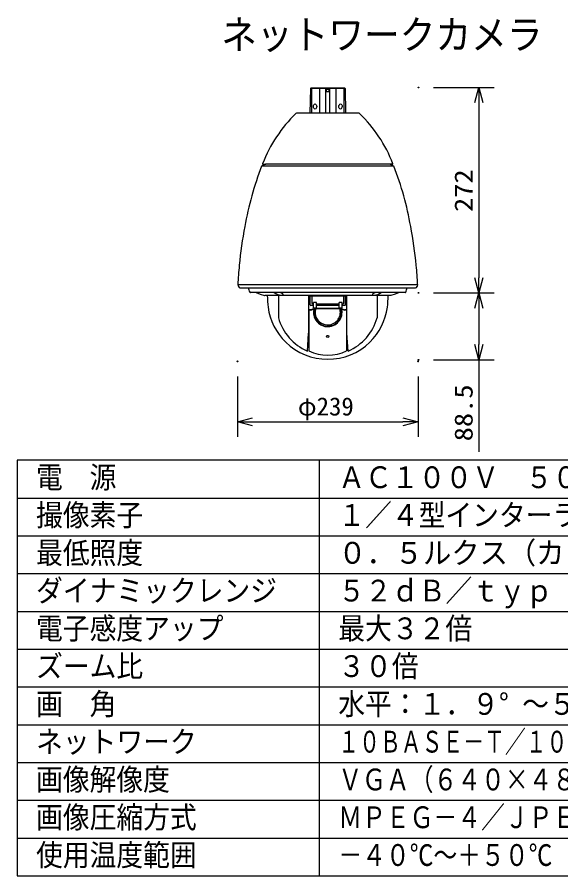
# Model space of a CAD drawing. Units: millimetres, scale not verified. Extents: x -63 to 63, y -56 to 57.
# Drawn here: x -62.5 to 9.4, y -56.4 to 57.3 of the extents above; entities that cross this region are included whole.
import ezdxf
from ezdxf.enums import TextEntityAlignment as Align

# ---------------------------------------------------------------- set-up
doc = ezdxf.new("R2010")
doc.units = ezdxf.units.MM
doc.header["$LTSCALE"] = 0.189787
doc.header["$PDMODE"] = 32
doc.header["$PDSIZE"] = 0.0949
for name, color, linetype in [('0-0_MOJI1', 2, 'Continuous'), ('0-2_WAKU', 1, 'Continuous'), ('0-3_GAIKEI', 1, 'Continuous'), ('0-4_SUNPO', 3, 'Continuous'), ('0-5_Defpoints', 7, 'Continuous')]:
    doc.layers.add(name, color=color, linetype=linetype)
doc.styles.add('ＭＳ ゴシック', font='')
doc.styles.get('ＭＳ ゴシック').set_extended_font_data('MS Gothic')

# ---------------------------------------------------------------- blocks, each defined once
blk = doc.blocks.new('_OPEN30')
at = {"layer": '0-5_Defpoints'}
blk.add_line((0, 0), (-1, 0), dxfattribs=at)
blk.add_lwpolyline([(-1, 0.26795), (0, 0), (-1, -0.26795)], dxfattribs=at)

msp = doc.modelspace()

# ---------------------------------------------------------------- linework, layer by layer
at = {"layer": '0-2_WAKU', "color": 4}
for p, q in [((-62.5001, -1.3667), (-62.5001, -56.3667)), ((62.5001, -1.3667), (-62.5001, -1.3667)), ((-22.5, -56.3667), (-22.5, -1.3667)), ((-62.5001, -56.3667), (62.5001, -56.3667))]:
    msp.add_line(p, q, dxfattribs=at)
at = {"layer": '0-2_WAKU'}
for p, q in [((-62.5001, -6.3667), (62.5001, -6.3667)), ((-62.5001, -11.3667), (62.5001, -11.3667)), ((-62.5001, -16.3667), (62.5001, -16.3667)), ((-62.5001, -21.3667), (62.5001, -21.3667)), ((-62.5001, -26.3667), (62.5001, -26.3667)), ((-62.5001, -31.3667), (62.5001, -31.3667)), ((-62.5001, -36.3667), (62.5001, -36.3667)), ((-62.5001, -41.3667), (62.5001, -41.3667)), ((-62.5001, -46.3667), (62.5001, -46.3667)), ((-62.5001, -51.3667), (62.5001, -51.3667))]:
    msp.add_line(p, q, dxfattribs=at)
at = {"layer": '0-3_GAIKEI', "color": 7}
for p, q in [((-23.7025, 47.8502), (-23.7591, 44.5994)), ((-23.6015, 47.9494), (-23.7025, 47.8502)), ((-23.6015, 47.9494), (-19.1917, 47.9494)), ((-19.1917, 47.9494), (-19.0902, 47.8502)), ((-19.0902, 47.8502), (-19.0338, 44.5994)), ((-23.7675, 44.5994), (-25.4659, 44.5994)), ((-19.032, 44.5994), (-23.7675, 44.5994)), ((-17.3362, 44.5994), (-19.032, 44.5994)), ((-29.6409, 37.8174), (-30.1515, 37.568)), ((-12.6417, 37.568), (-30.1515, 37.568)), ((-29.9718, 37.8174), (-29.6085, 37.8174)), ((-13.1847, 37.8174), (-29.6442, 37.8174)), ((-12.8214, 37.8174), (-13.1847, 37.8174)), ((-13.1523, 37.8174), (-12.6417, 37.568)), ((-33.2935, 21.881), (-33.21, 21.6207)), ((-33.2935, 21.881), (-9.5002, 21.881)), ((-9.4997, 21.881), (-9.5832, 21.6207)), ((-33.0196, 21.4818), (-9.7736, 21.4818)), ((-11.1616, 20.8331), (-31.6316, 20.8331)), ((-30.8659, 20.8313), (-30.322, 20.6187)), ((-30.322, 20.6187), (-29.7623, 20.4365)), ((-13.0618, 20.4316), (-29.7314, 20.4316)), ((-23.94, 20.4118), (-18.8532, 20.4118))]:
    msp.add_line(p, q, dxfattribs=at)
at = {"layer": '0-3_GAIKEI'}
for p, q in [((-22.4754, 47.8502), (-23.7025, 47.8502)), ((-23.5332, 47.8502), (-23.5332, 44.5994)), ((-22.4754, 47.8502), (-22.4754, 44.5994)), ((-21.6461, 47.8502), (-22.4101, 47.8502)), ((-21.6461, 44.5994), (-21.6461, 47.9494)), ((-21.1474, 47.9494), (-21.1474, 44.5994)), ((-20.3826, 47.8502), (-21.1474, 47.8502)), ((-19.0902, 47.8502), (-20.3175, 47.8502)), ((-20.3175, 47.8502), (-20.3175, 44.5994)), ((-19.26, 47.8502), (-19.26, 44.5994)), ((-21.1975, 47.7002), (-21.596, 47.7002)), ((-21.596, 47.7002), (-21.596, 47.451)), ((-21.596, 47.451), (-21.1975, 47.451)), ((-21.1975, 47.451), (-21.1975, 47.7002)), ((-27.9291, 20.4316), (-27.9291, 17.4958)), ((-23.94, 20.4118), (-23.94, 18.5191)), ((-23.7404, 19.215), (-23.7404, 20.4118)), ((-23.5216, 20.4118), (-23.5216, 19.4384)), ((-23.4216, 19.3384), (-23.2913, 19.3384)), ((-23.2913, 18.8205), (-23.2913, 19.5142)), ((-22.8921, 19.5142), (-23.2913, 19.5142)), ((-22.8921, 18.8205), (-22.8921, 19.5142)), ((-22.8921, 19.3384), (-19.9006, 19.3384)), ((-19.5019, 19.5142), (-19.9006, 19.5142)), ((-19.9006, 18.8205), (-19.9006, 19.5142)), ((-19.5019, 18.8205), (-19.5019, 19.5142)), ((-19.5019, 19.3384), (-19.3714, 19.3384)), ((-19.2714, 19.4384), (-19.2714, 20.4118)), ((-19.0528, 19.215), (-19.0528, 20.4118)), ((-18.8532, 18.5191), (-18.8532, 20.4118)), ((-14.8641, 20.4316), (-14.8641, 17.4958)), ((-23.94, 18.8187), (-23.94, 15.4446)), ((-23.6549, 18.5667), (-23.94, 18.5667)), ((-23.6455, 18.5191), (-23.94, 18.5191)), ((-23.8894, 18.5191), (-23.8894, 13.1117)), ((-23.0507, 18.7858), (-23.6549, 18.5667)), ((-23.6455, 18.5191), (-23.0426, 18.7377)), ((-23.2913, 19.115), (-23.6404, 19.115)), ((-23.2913, 18.8205), (-22.8921, 18.8205)), ((-23.0507, 18.7858), (-19.7415, 18.7858)), ((-23.0426, 18.7377), (-19.7549, 18.7377)), ((-19.9006, 19.115), (-22.8921, 19.115)), ((-19.9006, 18.8205), (-19.5019, 18.8205)), ((-19.7516, 18.7385), (-19.1477, 18.5191)), ((-19.7415, 18.7858), (-19.1401, 18.5667)), ((-19.1528, 19.115), (-19.5019, 19.115)), ((-18.8532, 18.5191), (-19.1477, 18.5191)), ((-18.8532, 18.5667), (-19.1401, 18.5667)), ((-18.9035, 18.5191), (-18.9035, 13.1119)), ((-18.8532, 15.4446), (-18.8532, 18.8187)), ((-24.0895, 13.093), (-23.94, 15.4446)), ((-18.7036, 13.093), (-18.8532, 15.4446))]:
    msp.add_line(p, q, dxfattribs=at)
at = {"layer": '0-3_GAIKEI', "color": 7}
msp.add_lwpolyline([(-11.9272, 20.8313), (-12.4712, 20.6187), (-13.0309, 20.4365)], dxfattribs=at)
for centre, radius, start, end in [((-12.5961, 31.121), 18.6913, 134.12854, 158.77622), ((-25.4569, 44.3791), 0.2203, 90, 134.12854), ((-17.3362, 44.3791), 0.2203, 45.87146, 90), ((-30.197, 31.121), 18.6913, 21.22378, 45.87146), ((10.1905, 22.0675), 43.2173, 158.98193, 169.99445), ((-29.9718, 37.8688), 0.0514, 158.77622, 270), ((-12.8214, 37.8688), 0.0514, 270, 21.22378), ((-52.9837, 22.0675), 43.2173, 10.00555, 21.01807), ((21.4817, 19.1877), 54.8441, 169.08108, 174.49878), ((-64.2748, 19.1877), 54.8441, 5.50122, 10.91892), ((6.0068, 20.3549), 39.3299, 174.03009, 177.77618), ((-48.8, 20.3549), 39.3299, 2.22382, 5.96991), ((-33.0196, 21.6818), 0.2, 197.78294, 270), ((-9.7736, 21.6818), 0.2, 270, 342.21706), ((-28.9553, 22.0855), 3.0138, 191.55569, 203.29735), ((-31.6316, 20.9331), 0.1, 203.29735, 270), ((-11.1616, 20.9331), 0.1, 270, 336.70265), ((-13.8379, 22.0855), 3.0138, 336.70265, 348.44431), ((-29.7314, 20.5316), 0.1, 251.96611, 270), ((35.925, 24.2447), 65.4449, 183.34018, 184.69337), ((-78.7182, 24.2447), 65.4449, 355.30663, 356.65982), ((-21.4269, 19.9714), 7.9475, 187.82233, 225.80421), ((-21.3663, 19.9714), 7.9475, 314.19579, 352.17767), ((-21.4069, 19.9593), 7.9527, 225.64073, 270.0746), ((-21.3862, 19.9593), 7.9527, 269.9254, 314.35927)]:
    msp.add_arc(centre, radius, start, end, dxfattribs=at)
at = {"layer": '0-3_GAIKEI'}
for centre, radius, start, end in [((-27.4407, 22.3031), 1.7996, 234.76862, 267.86968), ((-28.1779, 19.4964), 1.4222, 55.13546, 70.03088), ((-27.4769, 21.2655), 0.7614, 267.69096, 277.71888), ((-27.4029, 20.7056), 0.1966, 278.26541, 294.3088), ((-27.5422, 20.4171), 0.3034, 39.77511, 54.2487), ((-27.3682, 20.6143), 0.0994, 297.74115, 314.26041), ((-27.3778, 20.5541), 0.0895, 12.53132, 39.67219), ((-27.3265, 20.5671), 0.0366, 319.1379, 10.1096), ((-15.4666, 20.5671), 0.0366, 169.8904, 220.8621), ((-15.4153, 20.5541), 0.0895, 140.32781, 167.46868), ((-15.425, 20.6143), 0.0994, 225.73959, 242.25885), ((-15.251, 20.4171), 0.3034, 125.7513, 140.22489), ((-15.3903, 20.7056), 0.1966, 245.6912, 261.73459), ((-14.6153, 19.4964), 1.4222, 109.96912, 124.86454), ((-15.3163, 21.2655), 0.7614, 262.28112, 272.30904), ((-15.3525, 22.3031), 1.7996, 272.13032, 305.23138), ((-23.4216, 19.4384), 0.1, 180, 270), ((-19.3714, 19.4384), 0.1, 270, 0), ((-23.6404, 19.215), 0.1, 180, 270), ((-21.3974, 18.2196), 1.8942, 166.34114, 251.92096), ((-21.3974, 18.2196), 1.8245, 164.87388, 251.92096), ((-21.3974, 18.2196), 1.6647, 161.8642, 251.92096), ((-21.3961, 18.2197), 1.8948, 251.88236, 0.00784), ((-21.3961, 18.2197), 1.8251, 251.88236, 0.00784), ((-21.3961, 18.2197), 1.6652, 251.88236, 0.00784), ((-21.3999, 18.2205), 1.669, 359.98122, 18.05269), ((-21.3999, 18.2205), 1.8288, 359.98122, 15.0616), ((-21.3999, 18.2205), 1.8986, 359.98122, 13.59933), ((-19.1528, 19.215), 0.1, 270, 0), ((-21.3982, 19.3156), 6.7797, 195.57078, 246.61125), ((-21.395, 19.3156), 6.7797, 293.38875, 344.42922), ((-21.3967, 18.2176), 5.6818, 243.97823, 296.02745)]:
    msp.add_arc(centre, radius, start, end, dxfattribs=at)
for centre, major_axis, ratio in [((-23.0803, 45.4621), (0.0066, -0.3342), 0.656306), ((-19.7128, 45.4621), (-0.0066, -0.3342), 0.656306), ((-21.3966, 15.0367), (0.1579, 0), 0.827589)]:
    msp.add_ellipse(centre, major_axis=major_axis, ratio=ratio, dxfattribs=at)
at = {"layer": '0-3_GAIKEI', "color": 7}
msp.add_ellipse((-21.3963, 21.4818), major_axis=(0, -0.00924), ratio=0.985931, dxfattribs=at)
at = {"layer": '0-4_SUNPO'}
for p, q in [((-7.3924, 47.9878), (0.6076, 47.9878)), ((-1.3924, 45.9878), (-1.3924, 22.7868)), ((-7.3924, 20.7868), (0.6076, 20.7868)), ((-7.3924, 20.7868), (0.6076, 20.7868)), ((-1.3924, 18.7868), (-1.3924, 13.9378)), ((-7.3924, 11.9378), (0.6076, 11.9378)), ((-1.3924, 11.9378), (-1.3924, -0.2289)), ((-33.3504, 9.7315), (-33.3504, 1.7315)), ((-9.4504, 9.7315), (-9.4504, 1.7315)), ((-31.3504, 3.7315), (-11.4504, 3.7315))]:
    msp.add_line(p, q, dxfattribs=at)
at = {"layer": '0-5_Defpoints'}
for p in [(-9.3924, 47.9878), (-9.3924, 20.7868), (-1.3924, 20.7868), (-33.3504, 11.7315), (-9.4504, 11.7315), (-9.3924, 11.9378), (-1.3924, 11.9378), (-9.4504, 3.7315)]:
    msp.add_point(p, dxfattribs=at)

# ---------------------------------------------------------------- block references
at = {"layer": '0-4_SUNPO', "xscale": 2, "yscale": 2}
for p, rotation in [((-1.3924, 47.9878), 90), ((-1.3924, 20.7868), 270), ((-1.3924, 20.7868), 90), ((-1.3924, 11.9378), 270), ((-33.3504, 3.7315), 180)]:
    msp.add_blockref('_OPEN30', p, dxfattribs=dict(at, rotation=rotation))
msp.add_blockref('_OPEN30', (-9.4504, 3.7315), dxfattribs=at)

# ---------------------------------------------------------------- texts
at = {"layer": '0-0_MOJI1', "style": 'ＭＳ ゴシック'}
for s, height, width, p in [('ネットワークカメラ', 3.849, 0.9, (-35.5, 51.8932)), ('電\u3000源', 2.886, 0.9, (-60.0001, -5.9218)), ('ＡＣ１００Ｖ\u3000５０／６０Ｈｚ\u3000８５Ｗ', 2.886, 0.9, (-20, -5.9218)), ('撮像素子', 2.886, 0.9, (-60.0001, -10.9218)), ('１／４型インターライン転送方式ＣＣＤ', 2.886, 0.9, (-20, -10.9218)), ('最低照度', 2.886, 0.9, (-60.0001, -15.9218)), ('０．５ルクス（カラー)\u3000０．０４ルクス（白黒)', 2.886, 0.95, (-20, -15.9218)), ('ダイナミックレンジ', 2.886, 0.9, (-60.0001, -20.9218)), ('５２ｄＢ／ｔｙｐ', 2.886, 0.9, (-20, -20.9218)), ('電子感度アップ', 2.886, 0.9, (-60.0001, -25.9218)), ('最大３２倍', 2.886, 0.9, (-20, -25.9218)), ('ズーム比', 2.886, 0.9, (-60.0001, -30.9218)), ('３０倍', 2.886, 0.9, (-20, -30.9218)), ('画\u3000角', 2.886, 0.9, (-60.0001, -35.9218)), ('水平：１．９° ～５２°垂直：１．４° ～４０°', 2.886, 0.9, (-20, -35.9218)), ('ネットワーク', 2.886, 0.9, (-60.0001, -40.9218)), ('１０ＢＡＳＥ－Ｔ／１００ＢＡＳＥ－ＴＸ、ＲＪ４５コネクター', 2.886, 0.7, (-20, -40.9218)), ('画像解像度', 2.886, 0.9, (-60.0001, -45.9218)), ('ＶＧＡ（６４０×４８０)／ＱＶＧＡ（３２０×２４０）', 2.886, 0.8, (-20, -45.9218)), ('画像圧縮方式', 2.886, 0.9, (-60.0001, -50.9219)), ('ＭＰＥＧ－４／ＪＰＥＧ   デュアルエンコーディング', 2.886, 0.8, (-20, -50.9219)), ('使用温度範囲', 2.886, 0.9, (-60.0001, -55.9219)), ('－４０℃～＋５０℃', 2.886, 0.8, (-20, -55.9219))]:
    msp.add_text(s, height=height, dxfattribs=dict(at, width=width)).set_placement(p, align=Align.BOTTOM_LEFT)
at = {"layer": '0-4_SUNPO', "style": 'ＭＳ ゴシック', "width": 1.15}
for s, p in [('272', (-1.5019, 31.5002)), ('88.5', (-1.5019, 1.1471))]:
    msp.add_text(s, height=2.406, rotation=90, dxfattribs=at).set_placement(p, align=Align.BOTTOM_LEFT)
at = {"layer": '0-4_SUNPO', "style": 'ＭＳ ゴシック'}
msp.add_text('φ239', height=2.406, dxfattribs=at).set_placement((-25.3538, 3.8411), align=Align.BOTTOM_LEFT)

doc.saveas('drawing.dxf')
